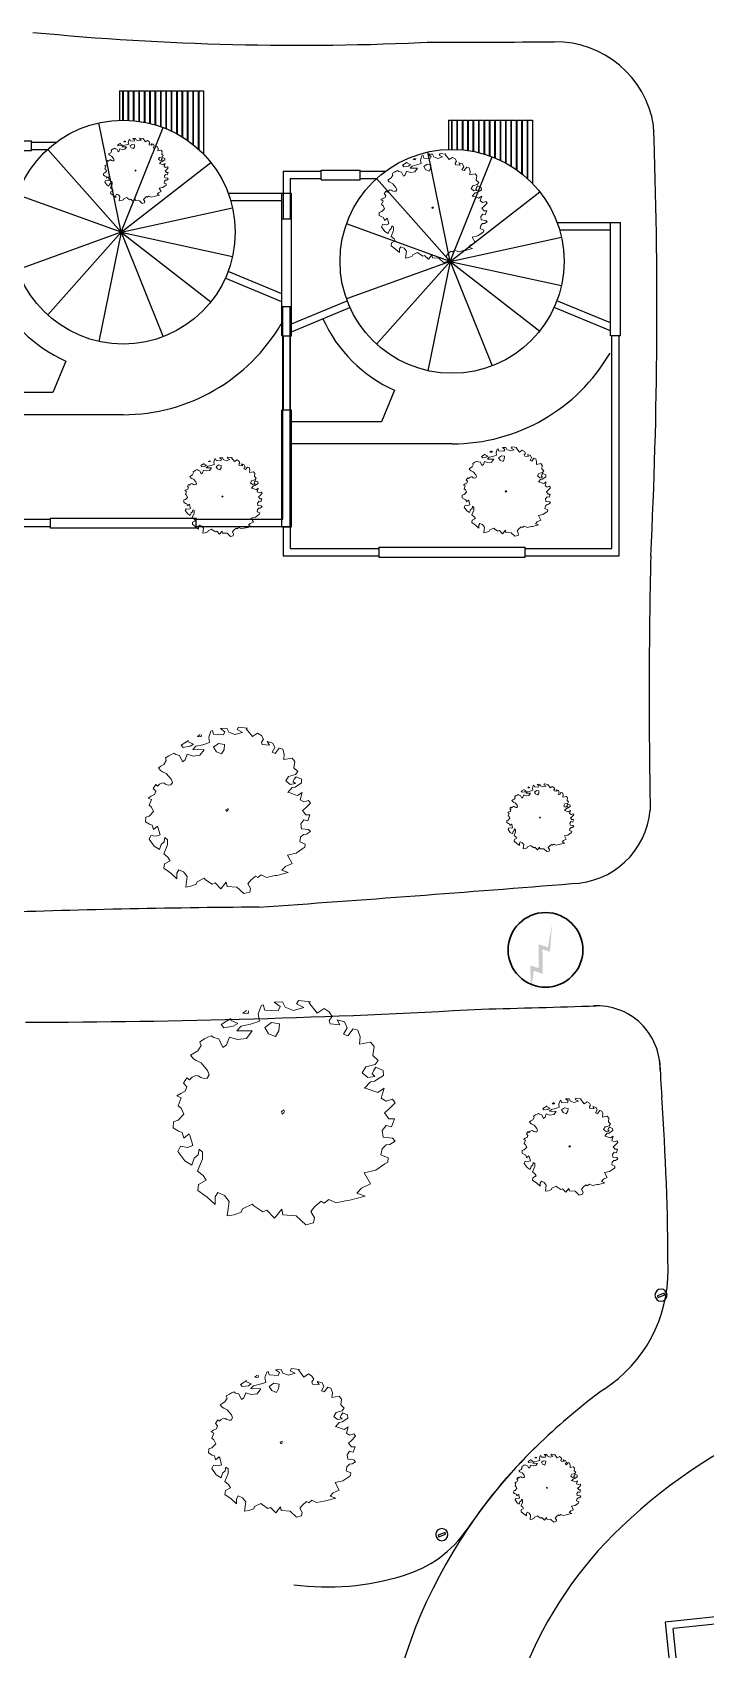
# Model space of a CAD drawing. Extents: x 2080 to 102394, y 2071 to 93424.
# Drawn here: x 85310 to 86139, y 77948 to 79942 of the extents above; entities that cross this region are included whole.
import ezdxf

# ---------------------------------------------------------------- set-up
doc = ezdxf.new("R2010")
doc.units = 0
doc.header["$LTSCALE"] = 20
doc.header["$MEASUREMENT"] = 0
doc.linetypes.add('HIDDEN', pattern=[0.375, 0.25, -0.125])
for name, color, linetype in [('DOOR', 1, 'Continuous'), ('ELEC', 11, 'Continuous'), ('pergola', 7, 'Continuous'), ('road', 2, 'Continuous'), ('Roof lilne', 31, 'Continuous'), ('wall', 13, 'Continuous'), ('WOOD', 7, 'Continuous')]:
    doc.layers.add(name, color=color, linetype=linetype)
for name, color, linetype, lineweight in [('ELETRICIC POST', 80, 'Continuous', 30), ('Mango tree', 96, 'Continuous', 5), ('sappotta', 114, 'Continuous', 5), ('STONE', 2, 'Continuous', 30)]:
    doc.layers.add(name, color=color, linetype=linetype, lineweight=lineweight)
pattern_1 = [(45, (-16404.348, -343.79), (-7.071068, 7.071068), []), (45, (-16404.348, -338.79), (-7.071068, 7.071068), [])]

# ---------------------------------------------------------------- blocks, each defined once
blk = doc.blocks.new('elec post')
at = {"layer": 'ELETRICIC POST', "extrusion": (-0.001585, -0.002676, 0.999995)}
blk.add_hatch(color=1, dxfattribs=at).paths.add_polyline_path([(586.232, 851.826), (586.124, 851.89), (586.058, 851.55), (586.156, 851.806), (586.266, 851.734), (586.343, 852.072), (586.439, 852.015), (586.551, 852.382), (586.424, 852.082), (586.307, 852.154)])
blk.add_hatch(color=1, dxfattribs=at).paths.add_polyline_path([(586.232, 851.826), (586.124, 851.89), (586.058, 851.55), (586.156, 851.806), (586.266, 851.734), (586.343, 852.072), (586.439, 852.015), (586.551, 852.382), (586.424, 852.082), (586.307, 852.154)])
at = {"layer": 'ELETRICIC POST', "color": 3, "extrusion": (9.54098e-18, -0.00311, 0.999995)}
blk.add_circle((586.378, 852.048, -2.65), 0.525, dxfattribs=at)
blk.add_circle((586.378, 852.048, -2.65), 0.525, dxfattribs=at)
blk = doc.blocks.new('NEEM')
at = {"layer": 'sappotta', "linetype": 'Continuous'}
for p, q in [((0.162, 1.144), (0.142, 1.112)), ((0.283, 1.13), (0.162, 1.144)), ((-0.359, 1.043), (-0.396, 1.016)), ((-0.396, 1.016), (-0.345, 1.011)), ((-0.345, 1.011), (-0.34, 1.039)), ((-0.213, 1.092), (-0.242, 1.007)), ((-0.242, 1.007), (-0.23, 0.935)), ((-0.191, 1.099), (-0.213, 1.092)), ((-0.177, 1.048), (-0.191, 1.099)), ((-0.043, 1.039), (-0.177, 1.048)), ((0.003, 1.132), (-0.083, 1.127)), ((-0.083, 1.127), (-0.023, 1.083)), ((-0.023, 1.083), (-0.043, 1.039)), ((0.03, 1.077), (0.003, 1.132)), ((0.114, 1.043), (0.03, 1.077)), ((0.216, 1.072), (0.114, 1.043)), ((0.142, 1.112), (0.216, 1.072)), ((0.267, 1.123), (0.283, 1.13)), ((0.351, 1.016), (0.267, 1.123)), ((0.421, 1.063), (0.351, 1.016)), ((0.473, 1.03), (0.421, 1.063)), ((0.472, 0.942), (0.501, 0.982)), ((0.501, 0.982), (0.473, 1.03)), ((-0.517, 0.963), (-0.614, 0.901)), ((-0.614, 0.901), (-0.589, 0.87)), ((-0.589, 0.87), (-0.494, 0.884)), ((-0.521, 0.945), (-0.521, 0.945)), ((-0.449, 0.913), (-0.521, 0.945)), ((-0.494, 0.884), (-0.449, 0.913)), ((-0.415, 0.884), (-0.459, 0.839)), ((-0.459, 0.839), (-0.303, 0.837)), ((-0.32, 0.906), (-0.415, 0.884)), ((-0.303, 0.837), (-0.361, 0.762)), ((-0.23, 0.935), (-0.32, 0.906)), ((-0.108, 0.922), (-0.177, 0.872)), ((-0.177, 0.872), (-0.139, 0.809)), ((-0.027, 0.908), (-0.108, 0.922)), ((-0.067, 0.78), (-0.034, 0.839)), ((-0.034, 0.839), (-0.027, 0.908)), ((0.483, 0.908), (0.472, 0.942)), ((0.581, 0.9), (0.483, 0.908)), ((0.551, 0.95), (0.581, 0.9)), ((0.627, 0.928), (0.551, 0.95)), ((0.616, 0.806), (0.654, 0.87)), ((0.654, 0.87), (0.627, 0.928)), ((0.715, 0.86), (0.66, 0.788)), ((0.762, 0.844), (0.715, 0.86)), ((0.783, 0.779), (0.762, 0.844)), ((-0.818, 0.692), (-0.85, 0.638)), ((-0.783, 0.757), (-0.83, 0.729)), ((-0.83, 0.729), (-0.826, 0.714)), ((-0.826, 0.714), (-0.818, 0.692)), ((-0.749, 0.774), (-0.783, 0.757)), ((-0.717, 0.789), (-0.749, 0.774)), ((-0.689, 0.772), (-0.717, 0.789)), ((-0.638, 0.758), (-0.689, 0.772)), ((-0.598, 0.672), (-0.638, 0.758)), ((-0.562, 0.699), (-0.598, 0.672)), ((-0.533, 0.776), (-0.562, 0.699)), ((-0.452, 0.75), (-0.533, 0.776)), ((-0.361, 0.762), (-0.452, 0.75)), ((-0.139, 0.809), (-0.067, 0.78)), ((0.66, 0.788), (0.616, 0.806)), ((0.776, 0.704), (0.783, 0.779)), ((0.888, 0.723), (0.776, 0.704)), ((0.924, 0.679), (0.888, 0.723)), ((0.913, 0.591), (0.924, 0.679)), ((-0.892, 0.613), (-0.923, 0.594)), ((-0.923, 0.594), (-0.895, 0.555)), ((-0.895, 0.555), (-0.868, 0.54)), ((-0.85, 0.638), (-0.892, 0.613)), ((-0.868, 0.54), (-0.818, 0.517)), ((-0.818, 0.517), (-0.752, 0.44)), ((0.84, 0.475), (0.934, 0.5)), ((0.964, 0.541), (0.913, 0.591)), ((0.934, 0.5), (0.964, 0.541)), ((-0.96, 0.366), (-0.994, 0.31)), ((-0.935, 0.345), (-0.96, 0.366)), ((-0.908, 0.372), (-0.935, 0.345)), ((-0.87, 0.389), (-0.908, 0.372)), ((-0.846, 0.386), (-0.87, 0.389)), ((-0.821, 0.367), (-0.846, 0.386)), ((-0.788, 0.359), (-0.821, 0.367)), ((-0.757, 0.361), (-0.788, 0.359)), ((-0.735, 0.394), (-0.757, 0.361)), ((-0.752, 0.44), (-0.735, 0.394)), ((0.804, 0.415), (0.84, 0.475)), ((0.86, 0.367), (0.804, 0.415)), ((0.933, 0.378), (0.86, 0.367)), ((0.888, 0.326), (0.93, 0.332)), ((0.917, 0.437), (0.904, 0.404)), ((0.904, 0.404), (0.933, 0.378)), ((0.942, 0.471), (0.917, 0.437)), ((0.93, 0.332), (1.018, 0.389)), ((1.014, 0.439), (0.942, 0.471)), ((1.018, 0.389), (1.014, 0.439)), ((-1.023, 0.208), (-1.062, 0.182)), ((-1.062, 0.182), (-1.02, 0.162)), ((-0.978, 0.229), (-1.023, 0.208)), ((-0.994, 0.31), (-0.961, 0.275)), ((-0.961, 0.275), (-0.978, 0.229)), ((0.829, 0.259), (0.888, 0.326)), ((0.838, 0.262), (0.829, 0.259)), ((0.931, 0.228), (0.838, 0.262)), ((0.962, 0.217), (0.931, 0.228)), ((1.025, 0.259), (0.962, 0.217)), ((0.996, 0.16), (1.025, 0.259)), ((-1.02, 0.162), (-1.049, 0.084)), ((-1.049, 0.084), (-1.017, 0.059)), ((-1.017, 0.059), (-0.991, -0.002)), ((0.02, 0.041), (-0.009, 0.024)), ((-0.009, 0.024), (0, 0)), ((0, 0), (0.014, 0.011)), ((0.014, 0.011), (0.027, 0.031)), ((1.046, 0.129), (0.996, 0.16)), ((1.029, 0.011), (1.074, 0.049)), ((1.074, -0.047), (1.029, 0.011)), ((1.109, 0.149), (1.046, 0.129)), ((1.074, 0.049), (1.137, 0.114)), ((1.137, 0.114), (1.109, 0.149)), ((-1.097, -0.077), (-1.098, -0.14)), ((-1.098, -0.14), (-1.044, -0.173)), ((-1.048, -0.062), (-1.097, -0.077)), ((-0.991, -0.002), (-1.048, -0.062)), ((1.007, -0.166), (1.046, -0.114)), ((1.046, -0.114), (1.1, -0.129)), ((1.129, -0.047), (1.074, -0.047)), ((1.1, -0.129), (1.129, -0.047)), ((-1.025, -0.325), (-1.052, -0.378)), ((-1.044, -0.173), (-1.007, -0.185)), ((-0.953, -0.336), (-1.025, -0.325)), ((-1.007, -0.185), (-0.992, -0.244)), ((-0.992, -0.244), (-0.937, -0.198)), ((-0.902, -0.318), (-0.953, -0.336)), ((-0.937, -0.198), (-0.93, -0.213)), ((-0.93, -0.213), (-0.902, -0.318)), ((1.004, -0.349), (1.045, -0.311)), ((1.016, -0.234), (1.007, -0.166)), ((1.11, -0.243), (1.016, -0.234)), ((1.045, -0.311), (1.083, -0.306)), ((1.083, -0.306), (1.137, -0.273)), ((1.137, -0.273), (1.11, -0.243)), ((-1.052, -0.378), (-0.982, -0.471)), ((-0.982, -0.471), (-0.91, -0.516)), ((-0.91, -0.516), (-0.888, -0.446)), ((-0.888, -0.446), (-0.848, -0.411)), ((-0.803, -0.452), (-0.853, -0.576)), ((-0.848, -0.411), (-0.837, -0.355)), ((-0.837, -0.355), (-0.803, -0.383)), ((-0.803, -0.383), (-0.803, -0.452)), ((0.992, -0.411), (1.004, -0.349)), ((1.066, -0.443), (0.992, -0.411)), ((1.032, -0.503), (1.061, -0.484)), ((1.061, -0.484), (1.066, -0.443)), ((-0.853, -0.576), (-0.797, -0.619)), ((-0.797, -0.619), (-0.766, -0.668)), ((0.826, -0.591), (0.943, -0.565)), ((0.887, -0.704), (0.826, -0.591)), ((0.943, -0.565), (1.032, -0.503)), ((-0.844, -0.71), (-0.852, -0.77)), ((-0.852, -0.77), (-0.758, -0.838)), ((-0.766, -0.668), (-0.844, -0.71)), ((-0.676, -0.836), (-0.649, -0.791)), ((-0.649, -0.791), (-0.582, -0.82)), ((0.751, -0.797), (0.797, -0.747)), ((0.834, -0.828), (0.751, -0.797)), ((0.797, -0.747), (0.887, -0.704)), ((-0.758, -0.838), (-0.675, -0.912)), ((-0.675, -0.912), (-0.676, -0.836)), ((-0.582, -0.82), (-0.534, -0.881)), ((-0.534, -0.881), (-0.554, -1.025)), ((-0.413, -0.988), (-0.401, -0.955)), ((-0.401, -0.955), (-0.302, -0.907)), ((-0.302, -0.907), (-0.286, -0.926)), ((-0.286, -0.926), (-0.197, -0.986)), ((-0.197, -0.986), (-0.157, -0.969)), ((-0.157, -0.969), (-0.078, -1.049)), ((-0.078, -1.049), (-0.006, -0.96)), ((-0.006, -0.96), (0.006, -1.017)), ((0.287, -0.982), (0.327, -0.932)), ((0.327, -0.932), (0.391, -0.879)), ((0.391, -0.879), (0.423, -0.897)), ((0.423, -0.897), (0.47, -0.86)), ((0.47, -0.86), (0.543, -0.896)), ((0.543, -0.896), (0.652, -0.871)), ((0.652, -0.871), (0.68, -0.867)), ((0.68, -0.867), (0.834, -0.828)), ((-0.554, -1.025), (-0.486, -1.015)), ((-0.486, -1.015), (-0.413, -0.988)), ((0.006, -1.017), (0.139, -1.026)), ((0.139, -1.026), (0.236, -1.115)), ((0.236, -1.115), (0.314, -1.096)), ((0.324, -1.046), (0.287, -0.982)), ((0.314, -1.096), (0.324, -1.046))]:
    blk.add_line(p, q, dxfattribs=at)
blk = doc.blocks.new('A$C16A84746')
at = {"layer": 'ELEC'}
blk.add_lwpolyline([(15, 44), (62, 44), (62, 33), (15, 33)], close=True, dxfattribs=at)
blk.add_circle((38, 38), 38.5, dxfattribs=at)
blk = doc.blocks.new('A$C4CC23D53')
for p, q in [((-142.2, 177.2), (-322.2, 177.2)), ((-322.2, 177.2), (-322.2, 165.2)), ((-142.2, 165.2), (-322.2, 165.2)), ((-142.2, 165.2), (-142.2, 177.2)), ((-34.5, 139.9), (-34.5, -4)), ((-22.5, 139.9), (-34.5, 139.9)), ((-22.5, 139.9), (-22.5, -4)), ((-232.2, 37.7), (-34.5, 37.7)), ((-161.5, -28.3), (-145.4, 10.5)), ((-145.4, 10.5), (-34.5, 10.5)), ((-34.5, -4), (-22.5, -4)), ((-439.5, -95.3), (-439.5, -235.3)), ((-439.5, -95.3), (-427.5, -95.3)), ((-427.5, -95.3), (-427.5, -235.3)), ((-22.5, -95.4), (-34.5, -95.4)), ((-34.5, -95.4), (-34.5, -239.3)), ((-22.5, -95.4), (-22.5, -239.3)), ((-427.5, -235.3), (-439.5, -235.3)), ((-34.5, -239.3), (-22.5, -239.3)), ((-71.2, -287.8), (-119.2, -287.8)), ((-119.2, -287.8), (-119.2, -299.8)), ((-71.2, -287.8), (-71.2, -299.8)), ((-71.2, -299.8), (-119.2, -299.8))]:
    blk.add_line(p, q)
at = {"color": 9}
for q in [(-281.5, -58.3), (-202.4, -52.4), (-139.3, -85.2), (-340.3, -101.4), (-367, -157.3), (-102.2, -141), (-367, -217.2), (-340.3, -273.1), (-281.5, -316.2), (-202.4, -322.1), (-139.3, -289.3), (-102.2, -233.4)]:
    blk.add_line((-229.9, -187.2), q, dxfattribs=at)
for radius, start, end in [(225, 90, 149.8537), (174, 23.982, 66.018)]:
    blk.add_arc((-232.2, -187.3), radius, start, end)
at = {"layer": 'pergola'}
for p, q in [((-331.2, -361.3), (-331.2, -283.5)), ((-325.2, -361.3), (-325.2, -289.3)), ((-324.6, -361.3), (-324.6, -289.9)), ((-318.6, -361.3), (-318.6, -295)), ((-317.9, -361.3), (-317.9, -295.5)), ((-311.9, -361.3), (-311.9, -300)), ((-311.2, -361.3), (-311.2, -300.4)), ((-305.2, -361.3), (-305.2, -304.4)), ((-304.6, -361.3), (-304.6, -304.8)), ((-298.6, -361.3), (-298.6, -308.3)), ((-297.9, -361.3), (-297.9, -308.7)), ((-291.9, -361.3), (-291.9, -311.7)), ((-291.3, -361.3), (-291.3, -312)), ((-285.3, -361.3), (-285.3, -314.7)), ((-284.6, -361.3), (-284.6, -315)), ((-278.6, -361.3), (-278.6, -317.3)), ((-278, -361.3), (-278, -317.5)), ((-272, -361.3), (-272, -319.5)), ((-271.3, -361.3), (-271.3, -319.7)), ((-265.3, -361.3), (-265.3, -321.3)), ((-264.7, -361.3), (-264.7, -321.4)), ((-258.7, -361.3), (-258.7, -322.8)), ((-258, -361.3), (-258, -322.9)), ((-252, -361.3), (-252, -323.9)), ((-251.3, -361.3), (-251.3, -324)), ((-245.3, -361.3), (-245.3, -324.7)), ((-244.7, -361.3), (-244.7, -324.7)), ((-238.7, -361.3), (-238.7, -325.2)), ((-238, -361.3), (-238, -325.2)), ((-232, -361.3), (-232, -325.3)), ((-231.5, -361.3), (-231.5, -325.3)), ((-227.7, -361.3), (-227.7, -325.2)), ((-325.2, -361.3), (-331.2, -361.3)), ((-318.6, -361.3), (-324.6, -361.3)), ((-311.9, -361.3), (-317.9, -361.3)), ((-305.2, -361.3), (-311.2, -361.3)), ((-298.6, -361.3), (-304.6, -361.3)), ((-291.9, -361.3), (-297.9, -361.3)), ((-285.3, -361.3), (-291.3, -361.3)), ((-278.6, -361.3), (-284.6, -361.3)), ((-272, -361.3), (-278, -361.3)), ((-265.3, -361.3), (-271.3, -361.3)), ((-258.7, -361.3), (-264.7, -361.3)), ((-252, -361.3), (-258, -361.3)), ((-245.3, -361.3), (-251.3, -361.3)), ((-238.7, -361.3), (-244.7, -361.3)), ((-232, -361.3), (-238, -361.3)), ((-227.7, -361.3), (-231.5, -361.3))]:
    blk.add_line(p, q, dxfattribs=at)
at = {"layer": 'wall', "color": 2}
for p, q in [((-322.2, 175.7), (-438, 175.7)), ((-438, 175.7), (-438, -95.3)), ((-322.2, 166.7), (-429, 166.7)), ((-429, 166.7), (-429, -95.3)), ((-24, 175.7), (-142.2, 175.7)), ((-33, 166.7), (-142.2, 166.7)), ((-33, 139.9), (-33, 166.7)), ((-24, 139.9), (-24, 175.7)), ((-33, -95.4), (-33, -4)), ((-24, -95.4), (-24, -4)), ((-427.5, -101.5), (-357.9, -130.4)), ((-427.5, -111.3), (-361.4, -138.7)), ((-34.5, -100.5), (-106.5, -130.4)), ((-34.5, -110.3), (-103.1, -138.7)), ((-364.6, -226.3), (-427.5, -226.3)), ((-361.6, -235.3), (-427.5, -235.3)), ((-33, -289.3), (-33, -239.3)), ((-24, -298.3), (-24, -239.3)), ((-119.2, -298.3), (-150.2, -298.3)), ((-119.2, -289.3), (-139.3, -289.3)), ((-33, -289.3), (-71.2, -289.3)), ((-24, -298.3), (-71.2, -298.3))]:
    blk.add_line(p, q, dxfattribs=at)
blk.add_circle((-232.2, -187.3), 138, dxfattribs=at)
blk = doc.blocks.new('A$C46191403')
blk.add_blockref('A$C4CC23D53', (34.5, 95.4))
blk = doc.blocks.new('DR1H902')
at = {"color": 0}
for p, q in [((-0.5, 0), (-0.5, 1)), ((-0.5, 1), (-0.45, 1)), ((-0.45, 0), (-0.45, 1)), ((-0.5, 0), (-0.45, 0))]:
    blk.add_line(p, q, dxfattribs=at)
blk.add_arc((-0.5, 0), 1, 0, 91.707, dxfattribs=at)
blk = doc.blocks.new('A$C3B4262AC')
at = {"layer": 'DOOR'}
for p, q in [((0, 4), (0, 0)), ((2.5, 4), (0, 4)), ((0, 0), (3, 0)), ((2.5, 2.25), (2.5, 4)), ((3, 2.25), (2.5, 2.25)), ((3, 0), (3, 2.25))]:
    blk.add_line(p, q, dxfattribs=at)
blk = doc.blocks.new('A$C1F9E242A')
blk.add_blockref('A$C3B4262AC', (0, 0))
at = {"xscale": -1}
blk.add_blockref('A$C3B4262AC', (36, 0), dxfattribs=at)
at = {"layer": 'DOOR', "xscale": -31, "yscale": 31, "zscale": 68.88888888888889}
blk.add_blockref('DR1H902', (18, 2.2), dxfattribs=at)
blk = doc.blocks.new('*U481')
at = {"xscale": -1, "rotation": 90.00000000000239}
blk.add_blockref('A$C1F9E242A', (-14, 20), dxfattribs=at)
blk = doc.blocks.new('A$C37FB65D7')
at = {"layer": 'STONE', "ltscale": 5}
h = blk.add_hatch(dxfattribs=at)
h.set_pattern_fill('STEEL', color=256, scale=80, style=0)
h.set_pattern_definition(pattern_1)
h.paths.add_polyline_path([(-57, 409.5), (-57, 414), (-109.5, 414), (-109.5, 361.5), (-105, 361.5), (-105, 409.5)])
h = blk.add_hatch(dxfattribs=at)
h.set_pattern_fill('STEEL', color=256, scale=80, style=0)
h.set_pattern_definition(pattern_1)
h.paths.add_polyline_path([(105, 409.5), (105, 361.5), (109.5, 361.5), (109.5, 414), (57, 414), (57, 409.5)])
h = blk.add_hatch(dxfattribs=at)
h.set_pattern_fill('STEEL', color=256, scale=80, style=0)
h.set_pattern_definition(pattern_1)
h.paths.add_polyline_path([(-109.5, 195), (-69, 195), (-69, 199.5), (-105, 199.5), (-105, 247.5), (-109.5, 247.5)])
h = blk.add_hatch(dxfattribs=at)
h.set_pattern_fill('STEEL', color=256, scale=80, style=0)
h.set_pattern_definition(pattern_1)
h.paths.add_polyline_path([(109.5, 247.5), (105, 247.5), (105, 199.5), (57, 199.5), (57, 195), (109.5, 195)])
h.paths.add_polyline_path([(72, 196.5), (94.5, 196.5), (94.5, 180.2), (72, 180.2)], flags=9)
for p, q in [((-66, 424.5), (66, 424.5)), ((-66, 414), (-66, 424.5)), ((66, 414), (66, 424.5)), ((327, 129.5), (375, 129.5)), ((375, 139.5), (375, 91.5)), ((384, 139.5), (384, 91.5)), ((327, 119.5), (375, 119.5)), ((-375, -431.5), (-327, -431.5)), ((375, -431.5), (327, -431.5)), ((-375, -441.5), (-327, -441.5)), ((-375, -451.5), (-327, -451.5)), ((375, -441.5), (327, -441.5)), ((375, -451.5), (327, -451.5)), ((-375, -461.5), (-327, -461.5)), ((-375, -471.5), (-327, -471.5)), ((375, -461.5), (327, -461.5)), ((375, -471.5), (327, -471.5)), ((-515, -529.5), (-515, -481.5)), ((-505, -529.5), (-505, -481.5)), ((-495, -529.5), (-495, -481.5)), ((-485, -529.5), (-485, -481.5)), ((-475, -529.5), (-475, -481.5)), ((-465, -529.5), (-465, -481.5)), ((-455, -529.5), (-455, -481.5)), ((-445, -529.5), (-445, -481.5)), ((-435, -529.5), (-435, -481.5)), ((-425, -529.5), (-425, -481.5)), ((-415, -529.5), (-415, -481.5)), ((-405, -529.5), (-405, -481.5)), ((-395, -529.5), (-395, -481.5)), ((-385, -529.5), (-385, -481.5)), ((-375, -481.5), (-327, -481.5)), ((-375, -529.5), (-375, -481.5)), ((375, -481.5), (327, -481.5)), ((375, -529.5), (375, -481.5)), ((385, -529.5), (385, -481.5)), ((395, -529.5), (395, -481.5)), ((405, -529.5), (405, -481.5)), ((415, -529.5), (415, -481.5)), ((425, -529.5), (425, -481.5)), ((435, -529.5), (435, -481.5)), ((445, -529.5), (445, -481.5)), ((455, -529.5), (455, -481.5)), ((465, -529.5), (465, -481.5)), ((475, -529.5), (475, -481.5)), ((485, -529.5), (485, -481.5)), ((495, -529.5), (495, -481.5)), ((505, -529.5), (505, -481.5)), ((515, -529.5), (515, -481.5))]:
    blk.add_line(p, q)
at = {"color": 8}
for p, q in [((-57, 414), (57, 414)), ((-109.5, 380.5), (-178.5, 380.5)), ((-178.5, 380.5), (-178.5, 208.5)), ((-105, 356.5), (-178.5, 356.5)), ((-105, 332.5), (-178.5, 332.5)), ((-105, 308.5), (-178.5, 308.5)), ((-105, 284.5), (-178.5, 284.5)), ((-105, 260.5), (-178.5, 260.5)), ((-109.5, 236.5), (-178.5, 236.5)), ((-109.5, 212.5), (-178.5, 212.5))]:
    blk.add_line(p, q, dxfattribs=at)
at = {"linetype": 'HIDDEN'}
for p, q in [((-528, -481.5), (-528, -529.5)), ((528, -481.5), (528, -529.5))]:
    blk.add_line(p, q, dxfattribs=at)
at = {"layer": 'Roof lilne'}
for p, q in [((96, 469.5), (493.5, 469.5)), ((96, 414), (96, 469.5)), ((493.5, 378), (493.5, 469.5)), ((493.5, 360.2), (553.5, 360.2)), ((553.5, 248.7), (553.5, 360.2)), ((484.5, 304.5), (105, 304.5)), ((493.5, 248.7), (553.5, 248.7)), ((493.5, 139.5), (493.5, 231)), ((-141, -199.5), (-141, 208.5)), ((-109.5, 208.5), (-141, 208.5)), ((0, 199.5), (0, -199.5)), ((96, 139.5), (493.5, 139.5)), ((117, 70.5), (117, 139.5)), ((-423, 91.5), (-423, -349.5)), ((423, 91.5), (423, -349.5)), ((-222, -199.5), (-222, 70.5)), ((141, 70.5), (117, 70.5)), ((141, -199.5), (141, 70.5)), ((222, -199.5), (222, 70.5)), ((144, -397.4), (-144, -397.4)), ((-291.3, -457.5), (-291.3, -481.5)), ((-179.8, -457.5), (-179.8, -481.5)), ((179.8, -457.5), (179.8, -481.5)), ((291.3, -457.5), (291.3, -481.5)), ((-179.8, -481.5), (-291.3, -481.5)), ((179.8, -481.5), (291.3, -481.5))]:
    blk.add_line(p, q, dxfattribs=at)
for points in [[(-534, -349.5), (-312, -349.5), (-312, 91.5), (-534, 91.5)], [(534, -349.5), (312, -349.5), (312, 91.5), (534, 91.5)]]:
    blk.add_lwpolyline(points, close=True, dxfattribs=at)
at = {"layer": 'STONE', "linetype": 'HIDDEN'}
for points in [[(-396, -349.5), (-396, -352.5), (-327, -352.5)], [(396, -349.5), (396, -352.5), (327, -352.5)], [(-327, -370.5), (-396, -370.5), (-396, -376.5), (-327, -376.5)], [(327, -370.5), (396, -370.5), (396, -376.5), (327, -376.5)], [(-327, -394.5), (-396, -394.5), (-396, -400.5), (-327, -400.5)], [(327, -394.5), (396, -394.5), (396, -400.5), (327, -400.5)], [(-327, -418.5), (-396, -418.5), (-396, -424.5), (-327, -424.5)], [(327, -418.5), (396, -418.5), (396, -424.5), (327, -424.5)], [(-327, -442.5), (-396, -442.5), (-396, -448.5), (-327, -448.5)], [(327, -442.5), (396, -442.5), (396, -448.5), (327, -448.5)], [(-327, -466.5), (-396, -466.5), (-396, -472.5), (-327, -472.5)], [(327, -466.5), (396, -466.5), (396, -472.5), (327, -472.5)]]:
    blk.add_lwpolyline(points, dxfattribs=at)
at = {"layer": 'wall'}
for p, q in [((-109.5, 414), (-57, 414)), ((-109.5, 414), (-109.5, 361.5)), ((-105, 361.5), (-105, 409.5)), ((-105, 409.5), (-57, 409.5)), ((-57, 414), (-57, 409.5)), ((109.5, 414), (57, 414)), ((57, 414), (57, 409.5)), ((57, 409.5), (105, 409.5)), ((105, 409.5), (105, 361.5)), ((109.5, 414), (109.5, 361.5)), ((-105, 361.5), (-109.5, 361.5)), ((105, 361.5), (109.5, 361.5)), ((-105, 247.5), (-109.5, 247.5)), ((-109.5, 195), (-109.5, 247.5)), ((-105, 199.5), (-105, 247.5)), ((105, 247.5), (105, 199.5)), ((105, 247.5), (109.5, 247.5)), ((109.5, 195), (109.5, 247.5)), ((-57, 199.5), (-105, 199.5)), ((-57, 195), (-57, 199.5)), ((105, 199.5), (57, 199.5)), ((57, 195), (57, 199.5)), ((-109.5, 195), (-57, 195)), ((109.5, 195), (57, 195))]:
    blk.add_line(p, q, dxfattribs=at)
at = {"layer": 'wall', "color": 2}
for p, q in [((-96, 208.5), (-96, 400.5)), ((96, 400.5), (-96, 400.5)), ((-57, 409.5), (57, 409.5)), ((96, 208.5), (96, 400.5)), ((-105, 247.5), (-105, 361.5)), ((105, 361.5), (105, 247.5)), ((484.5, 304.5), (484.5, 378)), ((484.5, 378), (493.5, 378)), ((493.5, 304.5), (493.5, 378)), ((484.5, 231), (484.5, 304.5)), ((484.5, 304.5), (493.5, 304.5)), ((493.5, 231), (493.5, 304.5)), ((493.5, 231), (484.5, 231)), ((-141, 208.5), (-291, 208.5)), ((-291, 208.5), (-291, 148.5)), ((-282, 139.5), (-282, 199.5)), ((-141, 199.5), (-282, 199.5)), ((96, 208.5), (-96, 208.5)), ((57, 199.5), (-57, 199.5)), ((-396, 91.5), (-396, 148.5)), ((-291, 148.5), (-396, 148.5)), ((-387, 91.5), (-387, 139.5)), ((-387, 139.5), (-282, 139.5)), ((318, 91.5), (318, 139.5)), ((327, 139.5), (327, 91.5)), ((-141, 79.5), (-312, 79.5)), ((-312, 70.5), (-141, 70.5)), ((312, 79.5), (117, 79.5)), ((312, 70.5), (141, 70.5)), ((-312, -199.5), (312, -199.5)), ((312, -208.5), (-312, -208.5)), ((-162, -199.5), (-162, -208.5)), ((-153, -208.5), (-153, -448.5)), ((-144, -208.5), (-144, -457.5)), ((144, -208.5), (144, -457.5)), ((153, -208.5), (153, -448.5)), ((162, -199.5), (162, -208.5)), ((-384, -472.5), (-384, -349.5)), ((-375, -481.5), (-375, -349.5)), ((-327, -538.5), (-327, -349.5)), ((-318, -538.5), (-318, -349.5)), ((318, -538.5), (318, -349.5)), ((327, -538.5), (327, -349.5)), ((375, -481.5), (375, -349.5)), ((384, -472.5), (384, -349.5)), ((-153, -448.5), (-318, -448.5)), ((-144, -457.5), (-318, -457.5)), ((144, -457.5), (318, -457.5)), ((153, -448.5), (318, -448.5)), ((-384, -472.5), (-528, -472.5)), ((-528, -472.5), (-528, -481.5)), ((384, -472.5), (528, -472.5)), ((528, -472.5), (528, -481.5)), ((-375, -481.5), (-528, -481.5)), ((375, -481.5), (528, -481.5)), ((-318, -538.5), (-327, -538.5)), ((318, -538.5), (327, -538.5))]:
    blk.add_line(p, q, dxfattribs=at)
at = {"layer": 'wall', "color": 0, "linetype": 'HIDDEN'}
for p, q in [((109.5, 409.5), (493.5, 409.5)), ((109.5, 400.5), (493.5, 400.5)), ((109.5, 208.5), (493.5, 208.5)), ((109.5, 199.5), (493.5, 199.5)), ((-105, 195), (-105, -199.5)), ((-96, 195), (-96, -199.5)), ((96, -199.5), (96, 195)), ((105, -199.5), (105, 195)), ((-105, -208.5), (-96, -208.5)), ((105, -208.5), (96, -208.5))]:
    blk.add_line(p, q, dxfattribs=at)
at = {"layer": 'wall', "color": 8}
for p, q in [((-528, -472.5), (-528, -349.5)), ((-519, -472.5), (-519, -349.5)), ((519, -472.5), (519, -349.5)), ((528, -472.5), (528, -349.5)), ((-4.5, -529.5), (-4.5, -397.4)), ((4.5, -529.5), (4.5, -397.4)), ((-153, -457.5), (-153, -528)), ((-144, -457.5), (-144, -528)), ((144, -457.5), (144, -528)), ((153, -457.5), (153, -528)), ((-528, -529.5), (-327, -529.5)), ((-528, -538.5), (-528, -529.5)), ((-318, -529.5), (-201, -529.5)), ((-201, -540), (-201, -528)), ((-201, -528), (-96, -528)), ((-96, -528), (-96, -540)), ((-96, -529.5), (96, -529.5)), ((201, -528), (96, -528)), ((96, -528), (96, -540)), ((201, -540), (201, -528)), ((201, -529.5), (318, -529.5)), ((528, -529.5), (327, -529.5)), ((528, -538.5), (528, -529.5)), ((-327, -538.5), (-528, -538.5)), ((-201, -538.5), (-318, -538.5)), ((-96, -540), (-201, -540)), ((96, -538.5), (-96, -538.5)), ((96, -540), (201, -540)), ((318, -538.5), (201, -538.5)), ((327, -538.5), (528, -538.5))]:
    blk.add_line(p, q, dxfattribs=at)
at = {"layer": 'WOOD', "color": 8}
for centre in [(-35.7, 416), (-21.4, 416), (-7.1, 416), (7.1, 416), (21.4, 416), (35.7, 416), (-107, 340.2), (-107, 325.9), (-107, 311.6), (-107, 297.4), (-107, 283.1), (-107, 268.8)]:
    blk.add_circle(centre, 2, dxfattribs=at)
at = {"layer": 'DOOR', "yscale": 1.33333333333394, "zscale": 1.33333333333394, "rotation": 180}
for p, xscale in [((-546.7, -502.8), 1.333333333335759), ((546.7, -502.8), -1.333333333335759)]:
    blk.add_blockref('*U481', p, dxfattribs=dict(at, xscale=xscale))

msp = doc.modelspace()

# ---------------------------------------------------------------- linework, layer by layer
at = {"layer": 'road', "linetype": 'Continuous', "ltscale": 0.5}
for centre, radius, start, end in [((85639.261, 83338.296), 3412.569, 264.468453, 272.752744), ((85832.938, 91381.739), 11452.3, 269.8140459, 270.597904), ((85953.372, 79807.124), 122.941, 9.138259, 90.43211), ((80023.209, 79601.772), 6055.721, 357.1094353, 2.1281493), ((93881.161, 79121.709), 7811.889, 178.7186936, 181.0172971), ((85971.672, 78991.611), 99.204, 271.250526, 355.028861), ((83088.723, 114639.629), 35863.437, 273.9968917, 274.6142732), ((85676.434, 66925.312), 11938.43, 90.422077, 92.0454972), ((85376.567, 98102.372), 19370.735, 271.438816, 271.8566524), ((86004.979, 78664.014), 77.796, 359.076172, 93.099829), ((85296.896, 88687.152), 9965.498, 270.0255808, 273.2562607), ((93881.161, 79121.709), 7811.889, 183.2835071, 183.6142812), ((82988.094, 78410.726), 3104.417, 0.10936, 4.036511), ((85919.338, 78414.598), 173.179, 303.007713, 0.679375), ((86497.526, 77614.664), 670.095, 90.553242, 133.646464), ((86497.526, 77614.664), 814.095, 126.465552, 133.646464), ((86376.195, 77740.18), 639.528, 133.511784, 183.227265), ((86376.195, 77740.18), 639.528, 133.511784, 146.117802), ((85726.173, 78178.19), 144.301, 286.247608, 325.621304), ((86376.195, 77740.18), 495.528, 133.511784, 183.227265), ((85672.849, 78343.103), 317.588, 262.55663, 287.159398)]:
    msp.add_arc(centre, radius, start, end, dxfattribs=at)

# ---------------------------------------------------------------- block references
at = {"ltscale": 0.5}
for name, p, rotation in [('A$C46191403', (85223.767, 79603.493), 180), ('A$C46191403', (85628.812, 79567.493), 180), ('A$C37FB65D7', (86400.264, 77805.393), 6.027630760562136)]:
    msp.add_blockref(name, p, dxfattribs=dict(at, rotation=rotation))
at = {"layer": 'ELEC', "linetype": 'Continuous', "ltscale": 0.5, "xscale": -0.1944000000041392, "yscale": 0.1944000000075903, "zscale": 0.1944, "rotation": 200.7708789352497}
for p in [(86074.339, 78389.42), (85804.327, 78094.305)]:
    msp.add_blockref('A$C16A84746', p, dxfattribs=at)
at = {"layer": 'ELETRICIC POST', "xscale": 87.6876963152581, "yscale": 87.68769631527539, "zscale": 87.68769631527142, "rotation": 13.0160703838006}
msp.add_blockref('elec post', (52672.068, -5564.717), dxfattribs=at)
at = {"layer": 'Mango tree', "linetype": 'Continuous'}
for p, xscale, yscale, zscale in [((85436.442, 79770.525, -0.001), 35.66512543561112, 35.66512543564022, 35.66512543540343), ((85802.112, 79724.314, -0.001), 59.42959970267839, 59.4295997027366, 59.42959970233049), ((85543.519, 79368.552, -0.001), 43.27660618815571, 43.27660618819937, 43.27660618790189), ((85892.534, 79374.828), 48.72739363605797, 48.72739363611618, 48.72739363577781), ((85548.83, 78981.31, -0.005), 90.8291129891004, 90.82911298920226, 90.8291129885751), ((85934.452, 78973, 0), 36.9543896963587, 36.95438969640236, 36.95438969614592), ((85617.447, 78608.397, -0.017), 122.3134673591849, 122.3134673593304, 122.3134673584853), ((85970.769, 78567.461, 0), 52.82013562064094, 52.82013562069915, 52.82013562034531), ((85615.675, 78201.972), 80.99715414858656, 80.99715414865932, 80.99715414811749), ((85943.065, 78146.831, -0.001), 37.05972725790343, 37.05972725794709, 37.05972725770189)]:
    msp.add_blockref('NEEM', p, dxfattribs=dict(at, xscale=xscale, yscale=yscale, zscale=zscale))

doc.saveas('drawing.dxf')
